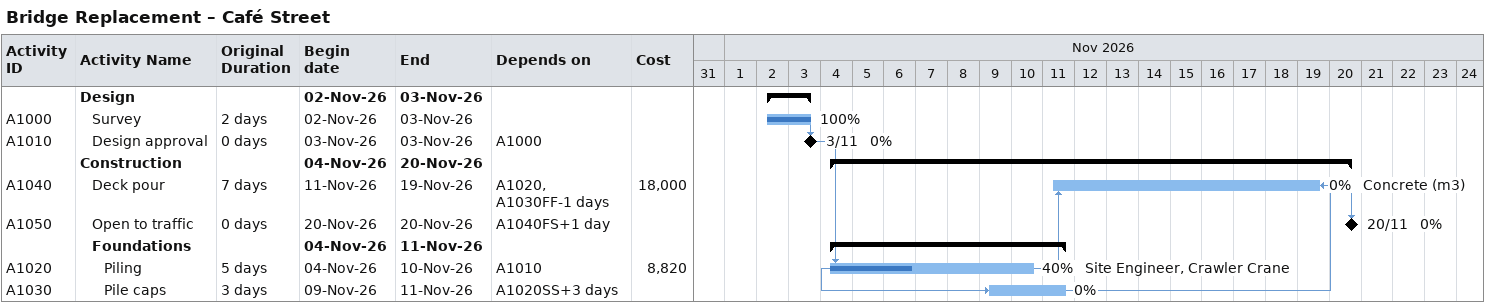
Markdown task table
Bridge Replacement – Café Street

| ID | Level | Task | Original duration | Start | Finish | Predecessors | Resources | % complete | Cost |
|---|---|---|---|---|---|---|---|---|---|
|  | 1 | **Design** |  | 2026-11-02 | 2026-11-03 |  |  |  |  |
| A1000 | 2 | Survey | 2d | 2026-11-02 | 2026-11-03 |  |  | 100 |  |
| A1010 | 2 | Design approval | 0d | 2026-11-03 | 2026-11-03 | A1000 |  | 0 |  |
|  | 1 | **Construction** |  | 2026-11-04 | 2026-11-20 |  |  |  |  |
| A1040 | 2 | Deck pour | 7d | 2026-11-11 | 2026-11-19 | A1020, A1030FF-1d | Concrete (m3) | 0 | 18000 |
| A1050 | 2 | Open to traffic | 0d | 2026-11-20 | 2026-11-20 | A1040FS+1d |  | 0 |  |
|  | 2 | **Foundations** |  | 2026-11-04 | 2026-11-11 |  |  |  |  |
| A1020 | 3 | Piling | 5d | 2026-11-04 | 2026-11-10 | A1010 | Site Engineer, Crawler Crane | 40 | 8820 |
| A1030 | 3 | Pile caps | 3d | 2026-11-09 | 2026-11-11 | A1020SS+3d |  | 0 |  |
